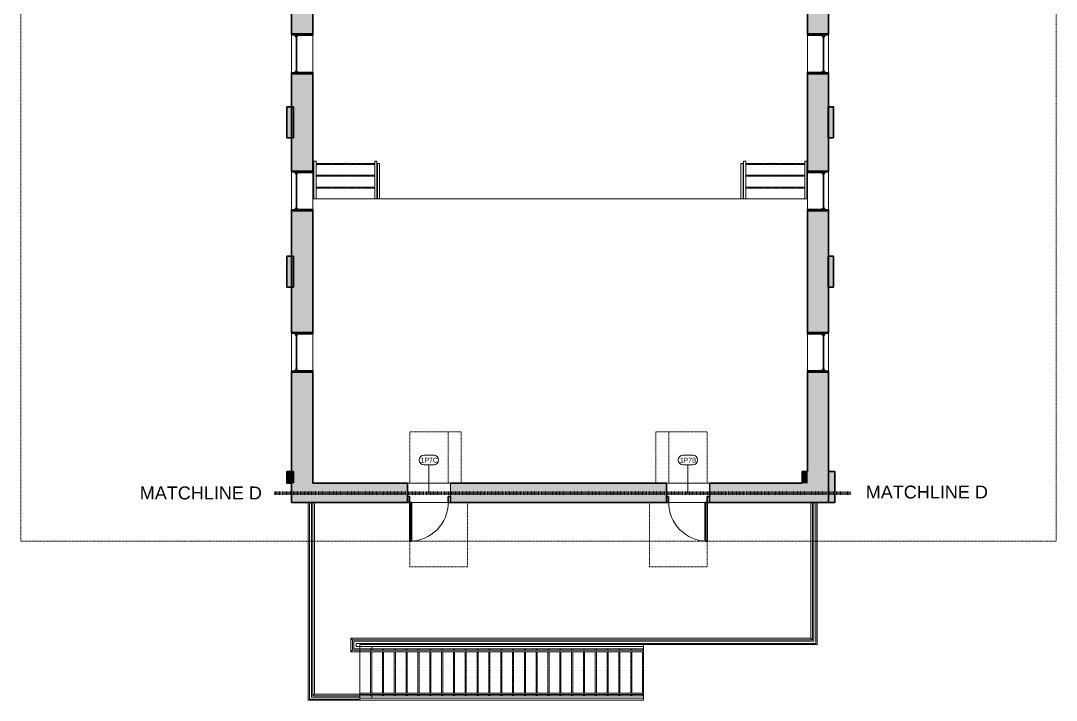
# Model space of a CAD drawing. Header units: inches. Extents: x -1287 to 1590, y -3558 to 989.
# Drawn here: x -1287 to -323, y -2711 to -2078 of the extents above; entities that cross this region are included whole.
import ezdxf

# ---------------------------------------------------------------- set-up
doc = ezdxf.new("R2010")
doc.units = ezdxf.units.IN
doc.header["$MEASUREMENT"] = 0
for name, pattern in [('Dash', [0.25, 0.125, -0.125]), ('Dash_2_', [0.25, 0.125, -0.125]), ('Overhead 1_16_', [0.101562, 0.0625, -0.039062])]:
    doc.linetypes.add(name, pattern=pattern)
for name, color, linetype, lineweight in [('A-ANNO-MATC', 214, 'Dash', 140), ('A-DOOR', 31, 'Continuous', 18), ('A-DOOR-FRAM', 31, 'Continuous', 30), ('A-DOOR-IDEN', 31, 'Continuous', 9), ('A-FLOR', 192, 'Continuous', 18), ('A-FLOR-HRAL', 11, 'Continuous', 18), ('A-GENM', 13, 'Continuous', 9), ('A-GLAZ', 151, 'Continuous', 18), ('A-WALL', 113, 'Continuous', 18), ('A-WALL-PATT', 111, 'Continuous', 18), ('G-ANNO-TEXT', 231, 'Continuous', 9), ('I-WALL', 2, 'Continuous', 18), ('S-STRS', 31, 'Continuous', 18)]:
    doc.layers.add(name, color=color, linetype=linetype, lineweight=lineweight)
doc.styles.add('Swis721 Lt BT', font='swissl.ttf', dxfattribs={"height": 4.5})
doc.styles.add('Swis721 Lt BT_2', font='swissl.ttf', dxfattribs={"height": 12})

# ---------------------------------------------------------------- blocks, each defined once
blk = doc.blocks.new('Double Hung - large windows-5248873-1st Floor Construction')
at = {"layer": 'A-GLAZ', "color": 8, "lineweight": 30}
for p, q in [((-18.5, 10), (-17.75, 10)), ((-17.75, 4.5), (-17.75, 10)), ((17.75, 4.5), (17.75, 10)), ((18.5, 10), (17.75, 10)), ((-17.75, 6.25), (-17.75, 4.5)), ((-17.75, 6.25), (-16, 6.25)), ((-17.75, 4.5), (-16, 4.5)), ((-17.75, 4.5), (-17.25, 4.5)), ((-17.25, -10), (-17.25, 4.5)), ((-16, 6.25), (-16, 4.5)), ((-16, 5.375), (16, 5.375)), ((16, 6.25), (16, 4.5)), ((17.75, 6.25), (16, 6.25)), ((17.75, 4.5), (16, 4.5)), ((17.25, 4.5), (17.75, 4.5)), ((17.25, 4.5), (17.25, -10)), ((17.75, 6.25), (17.75, 4.5)), ((-17.25, -10), (-18.5, -10)), ((17.25, -10), (18.5, -10))]:
    blk.add_line(p, q, dxfattribs=at)
blk = doc.blocks.new('Double Hung - large windows-5534483-1st Floor Construction')
at = {"layer": 'A-GLAZ', "color": 8, "lineweight": 30}
for p, q in [((-18.5, 9.75), (-17.75, 9.75)), ((-17.75, 4.25), (-17.75, 9.75)), ((17.75, 4.25), (17.75, 9.75)), ((18.5, 9.75), (17.75, 9.75)), ((-17.75, 6), (-17.75, 4.25)), ((-17.75, 6), (-16, 6)), ((-17.75, 4.25), (-16, 4.25)), ((-17.75, 4.25), (-17.25, 4.25)), ((-17.25, -9.75), (-17.25, 4.25)), ((-16, 6), (-16, 4.25)), ((-16, 5.125), (16, 5.125)), ((16, 6), (16, 4.25)), ((17.75, 6), (16, 6)), ((17.75, 4.25), (16, 4.25)), ((17.25, 4.25), (17.75, 4.25)), ((17.25, 4.25), (17.25, -9.75)), ((17.75, 6), (17.75, 4.25)), ((-17.25, -9.75), (-18.5, -9.75)), ((17.25, -9.75), (18.5, -9.75))]:
    blk.add_line(p, q, dxfattribs=at)
blk = doc.blocks.new('Double Hung - large windows-6853879-1st Floor Construction')
at = {"layer": 'A-GLAZ', "color": 8, "lineweight": 30}
for p, q in [((-17.25, 10), (-18.5, 10)), ((-17.25, 10), (-17.25, -4.5)), ((17.25, 10), (18.5, 10)), ((17.25, -4.5), (17.25, 10)), ((-17.75, -4.5), (-16, -4.5)), ((-17.75, -6.25), (-17.75, -4.5)), ((-17.75, -4.5), (-17.25, -4.5)), ((-17.75, -4.5), (-17.75, -10)), ((-17.75, -6.25), (-16, -6.25)), ((-16, -6.25), (-16, -4.5)), ((-16, -5.375), (16, -5.375)), ((16, -6.25), (16, -4.5)), ((17.75, -4.5), (16, -4.5)), ((17.75, -6.25), (16, -6.25)), ((17.25, -4.5), (17.75, -4.5)), ((17.75, -6.25), (17.75, -4.5)), ((17.75, -4.5), (17.75, -10)), ((-18.5, -10), (-17.75, -10)), ((18.5, -10), (17.75, -10))]:
    blk.add_line(p, q, dxfattribs=at)
blk = doc.blocks.new('Top Rail Type - Top Rail_Internal_-7067163-1st Floor Construction')
at = {"layer": 'A-FLOR-HRAL', "lineweight": 9}
for p, q in [((-548.92, -2655.84), (-548.92, -2526.84)), ((-546.92, -2526.84), (-546.92, -2657.84)), ((-976.92, -2655.84), (-548.92, -2655.84)), ((-976.92, -2662.84), (-976.92, -2655.84)), ((-546.92, -2657.84), (-974.92, -2657.84)), ((-974.92, -2657.84), (-974.92, -2660.84)), ((-971.29, -2662.84), (-976.92, -2662.84)), ((-974.92, -2660.84), (-971.29, -2660.84)), ((-971.29, -2660.84), (-971.29, -2662.84))]:
    blk.add_line(p, q, dxfattribs=at)
blk = doc.blocks.new('Handrail Type - Handrail_Internal_-7067174-1st Floor Construction')
at = {"layer": 'A-FLOR-HRAL', "lineweight": 9}
for p, q in [((-551.67, -2526.84), (-551.67, -2653.09)), ((-550.17, -2654.59), (-550.17, -2526.84)), ((-551.67, -2653.09), (-979.67, -2653.09)), ((-979.67, -2653.09), (-979.67, -2665.59)), ((-978.17, -2654.59), (-550.17, -2654.59)), ((-978.17, -2664.09), (-978.17, -2654.59)), ((-979.67, -2665.59), (-971.29, -2665.59)), ((-971.29, -2664.09), (-978.17, -2664.09)), ((-971.29, -2664.75), (-971.29, -2664.93))]:
    blk.add_line(p, q, dxfattribs=at)
for points, knots in [([(-979.67, -2653.09), (-979.67, -2653.09), (-979.66, -2653.11), (-979.62, -2653.15), (-979.57, -2653.19), (-979.53, -2653.24), (-979.49, -2653.28), (-979.44, -2653.32), (-979.39, -2653.37), (-979.34, -2653.43), (-979.3, -2653.47), (-979.25, -2653.51), (-979.21, -2653.56), (-979.16, -2653.6), (-979.12, -2653.65), (-979.07, -2653.7), (-979.02, -2653.75), (-978.97, -2653.79), (-978.92, -2653.84), (-978.87, -2653.89), (-978.82, -2653.94), (-978.77, -2653.99), (-978.73, -2654.04), (-978.68, -2654.08), (-978.63, -2654.13), (-978.59, -2654.18), (-978.55, -2654.22), (-978.5, -2654.26), (-978.45, -2654.31), (-978.4, -2654.36), (-978.36, -2654.41), (-978.32, -2654.45), (-978.27, -2654.49), (-978.23, -2654.54), (-978.18, -2654.58), (-978.17, -2654.59), (-978.17, -2654.59)], [-1, -1, -1, -1, -0.916667, -0.875, -0.833333, -0.791667, -0.770833, -0.75, -0.708333, -0.6875, -0.666667, -0.645833, -0.625, -0.604167, -0.583333, -0.5625, -0.541667, -0.520833, -0.5, -0.479167, -0.458333, -0.4375, -0.416667, -0.395833, -0.375, -0.354167, -0.333333, -0.3125, -0.291667, -0.25, -0.229167, -0.208333, -0.166667, -0.125, -0.083333, 0, 0, 0, 0]), ([(-550.17, -2654.59), (-550.17, -2654.59), (-550.18, -2654.58), (-550.23, -2654.54), (-550.27, -2654.49), (-550.32, -2654.45), (-550.36, -2654.41), (-550.4, -2654.36), (-550.46, -2654.3), (-550.53, -2654.23), (-550.59, -2654.17), (-550.63, -2654.13), (-550.68, -2654.08), (-550.73, -2654.04), (-550.77, -2653.99), (-550.82, -2653.94), (-550.87, -2653.89), (-550.92, -2653.84), (-550.97, -2653.79), (-551.02, -2653.75), (-551.07, -2653.7), (-551.12, -2653.65), (-551.16, -2653.6), (-551.21, -2653.56), (-551.25, -2653.51), (-551.3, -2653.47), (-551.34, -2653.43), (-551.39, -2653.37), (-551.44, -2653.32), (-551.49, -2653.28), (-551.53, -2653.24), (-551.57, -2653.19), (-551.62, -2653.15), (-551.66, -2653.11), (-551.67, -2653.09), (-551.67, -2653.09)], [0, 0, 0, 0, 0.083333, 0.125, 0.166667, 0.208333, 0.229167, 0.25, 0.291667, 0.333333, 0.354167, 0.375, 0.395833, 0.416667, 0.4375, 0.458333, 0.479167, 0.5, 0.520833, 0.541667, 0.5625, 0.583333, 0.604167, 0.625, 0.645833, 0.666667, 0.6875, 0.708333, 0.75, 0.770833, 0.791667, 0.833333, 0.875, 0.916667, 1, 1, 1, 1]), ([(-978.17, -2664.09), (-978.17, -2664.09), (-978.18, -2664.11), (-978.23, -2664.15), (-978.27, -2664.19), (-978.32, -2664.24), (-978.36, -2664.28), (-978.4, -2664.32), (-978.46, -2664.39), (-978.53, -2664.45), (-978.59, -2664.51), (-978.63, -2664.56), (-978.68, -2664.6), (-978.73, -2664.65), (-978.77, -2664.7), (-978.82, -2664.75), (-978.87, -2664.79), (-978.92, -2664.84), (-978.97, -2664.89), (-979.02, -2664.94), (-979.07, -2664.99), (-979.12, -2665.04), (-979.16, -2665.08), (-979.21, -2665.13), (-979.25, -2665.17), (-979.3, -2665.22), (-979.34, -2665.26), (-979.39, -2665.31), (-979.44, -2665.36), (-979.49, -2665.41), (-979.53, -2665.45), (-979.57, -2665.49), (-979.62, -2665.54), (-979.66, -2665.58), (-979.67, -2665.59), (-979.67, -2665.59)], [0, 0, 0, 0, 0.083333, 0.125, 0.166667, 0.208333, 0.229167, 0.25, 0.291667, 0.333333, 0.354167, 0.375, 0.395833, 0.416667, 0.4375, 0.458333, 0.479167, 0.5, 0.520833, 0.541667, 0.5625, 0.583333, 0.604167, 0.625, 0.645833, 0.666667, 0.6875, 0.708333, 0.75, 0.770833, 0.791667, 0.833333, 0.875, 0.916667, 1, 1, 1, 1])]:
    blk.add_open_spline(points, degree=3, knots=knots, dxfattribs=at)
blk = doc.blocks.new('Top Rail Type - Top Rail_Internal_-7067207-1st Floor Construction')
at = {"layer": 'A-FLOR-HRAL', "lineweight": 9}
for p, q in [((-971.29, -2662.84), (-971.29, -2660.84)), ((-971.29, -2660.84), (-960.29, -2660.84)), ((-960.29, -2662.84), (-971.29, -2662.84)), ((-960.29, -2660.84), (-707.29, -2660.84)), ((-960.29, -2660.84), (-960.29, -2662.84)), ((-707.29, -2662.84), (-960.29, -2662.84)), ((-707.29, -2660.84), (-707.29, -2662.84))]:
    blk.add_line(p, q, dxfattribs=at)
blk = doc.blocks.new('Top Rail Type - Top Rail_Internal_-V38-1st Floor Construction')
at = {"layer": 'A-FLOR-HRAL', "lineweight": 9}
for p, q in [((-971.29, -2662.84), (-971.29, -2660.84)), ((-960.29, -2660.84), (-971.29, -2660.84)), ((-960.29, -2662.84), (-971.29, -2662.84)), ((-707.29, -2660.84), (-960.29, -2660.84)), ((-707.29, -2662.84), (-960.29, -2662.84)), ((-707.29, -2662.84), (-707.29, -2660.84))]:
    blk.add_line(p, q, dxfattribs=at)
blk = doc.blocks.new('Handrail Type - Handrail_Internal_-7067219-1st Floor Construction')
at = {"layer": 'A-FLOR-HRAL', "lineweight": 9}
for p, q in [((-960.52, -2664.09), (-971.29, -2664.09)), ((-971.29, -2664.93), (-971.29, -2664.75)), ((-971.29, -2665.59), (-960.52, -2665.59)), ((-707.29, -2664.09), (-960.52, -2664.09)), ((-960.52, -2665.59), (-707.29, -2665.59))]:
    blk.add_line(p, q, dxfattribs=at)
at = {"layer": 'A-FLOR-HRAL', "lineweight": 9, "flags": 128}
blk.add_lwpolyline([(-707.29, -2664.77), (-707.29, -2664.84), (-707.29, -2664.92)], dxfattribs=at)
at = {"layer": 'A-FLOR-HRAL', "lineweight": 9}
blk.add_open_spline([(-960.29, -2664.77), (-960.29, -2664.79), (-960.29, -2664.84), (-960.29, -2664.89), (-960.29, -2664.92)], degree=3, dxfattribs=at)
blk = doc.blocks.new('Handrail Type - Handrail_Internal_-V39-1st Floor Construction')
at = {"layer": 'A-FLOR-HRAL', "lineweight": 9}
for p, q in [((-971.29, -2665.59), (-971.29, -2664.09)), ((-960.29, -2664.09), (-971.29, -2664.09)), ((-960.29, -2665.59), (-971.29, -2665.59)), ((-707.29, -2664.09), (-960.29, -2664.09)), ((-707.29, -2665.59), (-960.29, -2665.59)), ((-707.29, -2665.59), (-707.29, -2664.09))]:
    blk.add_line(p, q, dxfattribs=at)
blk = doc.blocks.new('Top Rail Type - Top Rail_Internal_-7067231-1st Floor Construction')
at = {"layer": 'A-FLOR-HRAL', "lineweight": 9}
for p, q in [((-971.29, -2708.84), (-971.29, -2706.84)), ((-971.29, -2706.84), (-960.29, -2706.84)), ((-960.29, -2706.84), (-707.29, -2706.84)), ((-960.29, -2706.84), (-960.29, -2708.84)), ((-707.29, -2706.84), (-707.29, -2708.84)), ((-960.29, -2708.84), (-971.29, -2708.84)), ((-707.29, -2708.84), (-960.29, -2708.84))]:
    blk.add_line(p, q, dxfattribs=at)
blk = doc.blocks.new('Top Rail Type - Top Rail_Internal_-V40-1st Floor Construction')
at = {"layer": 'A-FLOR-HRAL', "lineweight": 9}
for p, q in [((-971.29, -2708.84), (-971.29, -2706.84)), ((-960.29, -2706.84), (-971.29, -2706.84)), ((-707.29, -2706.84), (-960.29, -2706.84)), ((-707.29, -2708.84), (-707.29, -2706.84)), ((-960.29, -2708.84), (-971.29, -2708.84)), ((-707.29, -2708.84), (-960.29, -2708.84))]:
    blk.add_line(p, q, dxfattribs=at)
blk = doc.blocks.new('Handrail Type - Handrail_Internal_-7067243-1st Floor Construction')
at = {"layer": 'A-FLOR-HRAL', "lineweight": 9}
for p, q in [((-960.52, -2704.09), (-971.29, -2704.09)), ((-971.29, -2704.93), (-971.29, -2704.75)), ((-971.29, -2705.59), (-960.52, -2705.59)), ((-707.29, -2704.09), (-960.52, -2704.09)), ((-960.52, -2705.59), (-707.29, -2705.59))]:
    blk.add_line(p, q, dxfattribs=at)
at = {"layer": 'A-FLOR-HRAL', "lineweight": 9, "flags": 128}
blk.add_lwpolyline([(-707.29, -2704.77), (-707.29, -2704.84), (-707.29, -2704.92)], dxfattribs=at)
at = {"layer": 'A-FLOR-HRAL', "lineweight": 9}
blk.add_open_spline([(-960.29, -2704.77), (-960.29, -2704.79), (-960.29, -2704.84), (-960.29, -2704.89), (-960.29, -2704.92)], degree=3, dxfattribs=at)
blk = doc.blocks.new('Handrail Type - Handrail_Internal_-V41-1st Floor Construction')
at = {"layer": 'A-FLOR-HRAL', "lineweight": 9}
for p, q in [((-971.29, -2705.59), (-971.29, -2704.09)), ((-960.29, -2704.09), (-971.29, -2704.09)), ((-960.29, -2705.59), (-971.29, -2705.59)), ((-707.29, -2704.09), (-960.29, -2704.09)), ((-707.29, -2705.59), (-960.29, -2705.59)), ((-707.29, -2705.59), (-707.29, -2704.09))]:
    blk.add_line(p, q, dxfattribs=at)
blk = doc.blocks.new('Top Rail Type - Top Rail_Internal_-7067266-1st Floor Construction')
at = {"layer": 'A-FLOR-HRAL', "lineweight": 9}
for p, q in [((-1018.29, -2709.84), (-1018.29, -2526.84)), ((-1016.29, -2526.84), (-1016.29, -2707.84)), ((-971.29, -2709.84), (-1018.29, -2709.84)), ((-1016.29, -2707.84), (-971.29, -2707.84)), ((-971.29, -2707.84), (-971.29, -2709.84))]:
    blk.add_line(p, q, dxfattribs=at)
blk = doc.blocks.new('Handrail Type - Handrail_Internal_-7067278-1st Floor Construction')
at = {"layer": 'A-FLOR-HRAL', "lineweight": 9}
for p, q in [((-1015.04, -2526.84), (-1015.04, -2706.59)), ((-1013.54, -2705.09), (-1013.54, -2526.84)), ((-1015.04, -2706.59), (-971.29, -2706.59)), ((-971.29, -2705.09), (-1013.54, -2705.09)), ((-971.29, -2705.59), (-971.29, -2706.59))]:
    blk.add_line(p, q, dxfattribs=at)
blk.add_open_spline([(-1015.04, -2706.59), (-1015.04, -2706.59), (-1015.03, -2706.58), (-1014.99, -2706.54), (-1014.95, -2706.49), (-1014.9, -2706.45), (-1014.86, -2706.41), (-1014.81, -2706.36), (-1014.75, -2706.3), (-1014.68, -2706.23), (-1014.63, -2706.18), (-1014.58, -2706.13), (-1014.53, -2706.08), (-1014.49, -2706.04), (-1014.44, -2705.99), (-1014.39, -2705.94), (-1014.34, -2705.89), (-1014.29, -2705.84), (-1014.24, -2705.79), (-1014.2, -2705.75), (-1014.15, -2705.7), (-1014.1, -2705.65), (-1014.05, -2705.6), (-1014.01, -2705.56), (-1013.96, -2705.51), (-1013.92, -2705.47), (-1013.88, -2705.43), (-1013.82, -2705.37), (-1013.77, -2705.32), (-1013.73, -2705.28), (-1013.69, -2705.24), (-1013.64, -2705.19), (-1013.6, -2705.15), (-1013.56, -2705.11), (-1013.54, -2705.09), (-1013.54, -2705.09)], degree=3, knots=[0, 0, 0, 0, 0.083333, 0.125, 0.166667, 0.208333, 0.229167, 0.25, 0.291667, 0.333333, 0.354167, 0.375, 0.395833, 0.416667, 0.4375, 0.458333, 0.479167, 0.5, 0.520833, 0.541667, 0.5625, 0.583333, 0.604167, 0.625, 0.645833, 0.666667, 0.6875, 0.708333, 0.75, 0.770833, 0.791667, 0.833333, 0.875, 0.916667, 1, 1, 1, 1], dxfattribs=at)
blk = doc.blocks.new('Top Rail Type - Top Rail_Internal_-8436637-1st Floor Construction')
at = {"layer": 'A-FLOR-HRAL', "lineweight": 9}
for p, q in [((-1014.06, -2209.08), (-1012.06, -2209.08)), ((-1014.06, -2244.08), (-1014.06, -2209.08)), ((-1012.06, -2209.08), (-1012.06, -2244.08)), ((-1012.06, -2244.08), (-1014.06, -2244.08))]:
    blk.add_line(p, q, dxfattribs=at)
blk = doc.blocks.new('Top Rail Type - Top Rail_Internal_-V98-1st Floor Construction')
at = {"layer": 'A-FLOR-HRAL', "lineweight": 9}
for p, q in [((-1014.06, -2209.08), (-1012.06, -2209.08)), ((-1014.06, -2244.08), (-1014.06, -2209.08)), ((-1012.06, -2244.08), (-1012.06, -2209.08)), ((-1014.06, -2244.08), (-1012.06, -2244.08))]:
    blk.add_line(p, q, dxfattribs=at)
blk = doc.blocks.new('Top Rail Type - Top Rail_Internal_-8436653-1st Floor Construction')
at = {"layer": 'A-FLOR-HRAL', "lineweight": 9}
for p, q in [((-957.56, -2209.08), (-955.56, -2209.08)), ((-957.56, -2244.08), (-957.56, -2209.08)), ((-955.56, -2209.08), (-955.56, -2244.08)), ((-955.56, -2244.08), (-957.56, -2244.08))]:
    blk.add_line(p, q, dxfattribs=at)
blk = doc.blocks.new('Top Rail Type - Top Rail_Internal_-V99-1st Floor Construction')
at = {"layer": 'A-FLOR-HRAL', "lineweight": 9}
for p, q in [((-957.56, -2209.08), (-955.56, -2209.08)), ((-957.56, -2244.08), (-957.56, -2209.08)), ((-955.56, -2244.08), (-955.56, -2209.08)), ((-957.56, -2244.08), (-955.56, -2244.08))]:
    blk.add_line(p, q, dxfattribs=at)
blk = doc.blocks.new('Top Rail Type - Top Rail_Internal_-8436671-1st Floor Construction')
at = {"layer": 'A-FLOR-HRAL', "lineweight": 9}
for p, q in [((-614.3, -2209.08), (-612.3, -2209.08)), ((-614.3, -2244.08), (-614.3, -2209.08)), ((-612.3, -2209.08), (-612.3, -2244.08)), ((-612.3, -2244.08), (-614.3, -2244.08))]:
    blk.add_line(p, q, dxfattribs=at)
blk = doc.blocks.new('Top Rail Type - Top Rail_Internal_-V100-1st Floor Construction')
at = {"layer": 'A-FLOR-HRAL', "lineweight": 9}
for p, q in [((-614.3, -2209.08), (-612.3, -2209.08)), ((-614.3, -2244.08), (-614.3, -2209.08)), ((-612.3, -2244.08), (-612.3, -2209.08)), ((-614.3, -2244.08), (-612.3, -2244.08))]:
    blk.add_line(p, q, dxfattribs=at)
blk = doc.blocks.new('Top Rail Type - Top Rail_Internal_-8436687-1st Floor Construction')
at = {"layer": 'A-FLOR-HRAL', "lineweight": 9}
for p, q in [((-557.3, -2209.08), (-555.3, -2209.08)), ((-557.3, -2244.08), (-557.3, -2209.08)), ((-555.3, -2209.08), (-555.3, -2244.08)), ((-555.3, -2244.08), (-557.3, -2244.08))]:
    blk.add_line(p, q, dxfattribs=at)
blk = doc.blocks.new('Top Rail Type - Top Rail_Internal_-V101-1st Floor Construction')
at = {"layer": 'A-FLOR-HRAL', "lineweight": 9}
for p, q in [((-557.3, -2209.08), (-555.3, -2209.08)), ((-557.3, -2244.08), (-557.3, -2209.08)), ((-555.3, -2244.08), (-555.3, -2209.08)), ((-557.3, -2244.08), (-555.3, -2244.08))]:
    blk.add_line(p, q, dxfattribs=at)
blk = doc.blocks.new('Single Flush - OTJ_SOLIDFLUSH_ALUM 3_-8440901-1st Floor Construction')
at = {"layer": 'A-DOOR', "lineweight": 30}
for p, q in [((16.16, 44.81), (16.16, 9)), ((17.91, 44.81), (16.16, 44.81)), ((17.91, 9), (17.91, 44.81)), ((16.16, 9), (17.91, 9))]:
    blk.add_line(p, q, dxfattribs=at)
at = {"layer": 'A-DOOR', "lineweight": 9}
blk.add_arc((17.91, 9), 35.81, 90, 180.5, dxfattribs=at)
at = {"layer": 'A-DOOR-FRAM'}
for p, q in [((-20, 3.25), (-20, 9)), ((-20, 9), (-18, 9)), ((-20, 3.25), (-18, 3.25)), ((-18, 3.25), (-18, 9)), ((18, 3.25), (18, 9)), ((18, 9), (20, 9)), ((18, 3.25), (20, 3.25)), ((20, 3.25), (20, 9))]:
    blk.add_line(p, q, dxfattribs=at)
at = {"layer": 'A-GENM', "linetype": 'Dash'}
for p, q in [((-35.91, 68.81), (17.91, 68.81)), ((-35.91, 9), (-35.91, 68.81)), ((17.91, 9), (17.91, 68.81)), ((17.87, 9), (17.91, 9)), ((-29.91, -9), (-29.91, -56.81)), ((-17.91, -9), (-17.91, -56.81)), ((17.87, -9), (17.91, -9)), ((17.91, -9), (17.91, -56.81)), ((-17.91, -56.81), (-29.91, -56.81)), ((-17.91, -56.81), (17.91, -56.81))]:
    blk.add_line(p, q, dxfattribs=at)
blk = doc.blocks.new('Single Flush - OTJ_SOLIDFLUSH_ALUM 3_-8440902-1st Floor Construction')
at = {"layer": 'A-DOOR', "lineweight": 30}
for p, q in [((16.16, -9), (17.91, -9)), ((16.16, -44.81), (16.16, -9)), ((17.91, -9), (17.91, -44.81)), ((17.91, -44.81), (16.16, -44.81))]:
    blk.add_line(p, q, dxfattribs=at)
at = {"layer": 'A-DOOR', "lineweight": 9}
blk.add_arc((17.91, -9), 35.81, 179.5, 270, dxfattribs=at)
at = {"layer": 'A-DOOR-FRAM'}
for p, q in [((-20, -3.25), (-20, -9)), ((-20, -3.25), (-18, -3.25)), ((-20, -9), (-18, -9)), ((-18, -3.25), (-18, -9)), ((18, -3.25), (18, -9)), ((18, -3.25), (20, -3.25)), ((18, -9), (20, -9)), ((20, -3.25), (20, -9))]:
    blk.add_line(p, q, dxfattribs=at)
at = {"layer": 'A-GENM', "linetype": 'Dash'}
for p, q in [((-17.91, 56.81), (-29.91, 56.81)), ((-29.91, 9), (-29.91, 56.81)), ((-17.91, 56.81), (17.91, 56.81)), ((-17.91, 9), (-17.91, 56.81)), ((17.91, 9), (17.91, 56.81)), ((17.87, 9), (17.91, 9)), ((-35.91, -9), (-35.91, -68.81)), ((17.87, -9), (17.91, -9)), ((17.91, -9), (17.91, -68.81)), ((-35.91, -68.81), (17.91, -68.81))]:
    blk.add_line(p, q, dxfattribs=at)
blk = doc.blocks.new('Door Tag - Door Tag-41184-1st Floor Construction')
at = {"layer": 'A-DOOR-IDEN'}
for p, q in [((-0.09375, 0.09375), (0.09375, 0.09375)), ((-0.09375, -0.09375), (0.09375, -0.09375))]:
    blk.add_line(p, q, dxfattribs=at)
for centre, start, end in [((-0.09375, 0), 90, 270), ((0.09375, 0), 270, 90)]:
    blk.add_arc(centre, 0.09375, start, end, dxfattribs=at)

msp = doc.modelspace()

# ---------------------------------------------------------------- hatches: boundary and pattern name
at = {"layer": 'A-WALL-PATT'}
h = msp.add_hatch(color=250, dxfattribs=at)
h.paths.add_polyline_path([(-1015.06, -2200.27), (-1015.06, -2127.62), (-1035.06, -2127.62), (-1035.06, -2200.27)], flags=0)
h.paths.add_polyline_path([(-1015.06, -2090.62), (-1015.06, -1977.62), (-1035.06, -1977.62), (-1035.06, -2090.62)], flags=0)
h.paths.add_polyline_path([(-1015.06, -1940.62), (-1015.06, -1827.62), (-1035.06, -1827.62), (-1035.06, -1940.62)], flags=0)
h.paths.add_polyline_path([(-1015.06, -1790.62), (-1015.06, -1677.62), (-1035.06, -1677.62), (-1035.06, -1790.62)], flags=0)
h.paths.add_polyline_path([(-1035.06, -1640.62), (-1015.06, -1640.62), (-1015.06, -1527.62), (-1035.06, -1527.62)], flags=0)
h.paths.add_polyline_path([(-1015.06, -1490.62), (-1015.06, -1377.62), (-1035.06, -1377.62), (-1035.06, -1490.62)], flags=0)
h.paths.add_polyline_path([(-1035.06, -1340.62), (-1015.06, -1340.62), (-1015.06, -1295.94), (-1035.06, -1295.94)], flags=0)
h = msp.add_hatch(color=250, dxfattribs=at)
h.paths.add_polyline_path([(-554.8, -2200.27), (-535.3, -2200.27), (-535.3, -2127.62), (-554.8, -2127.62)], flags=0)
h.paths.add_polyline_path([(-554.8, -2090.62), (-535.3, -2090.62), (-535.3, -1977.62), (-554.8, -1977.62)], flags=0)
h.paths.add_polyline_path([(-535.3, -1940.62), (-535.3, -1827.62), (-554.8, -1827.62), (-554.8, -1940.62)], flags=0)
h.paths.add_polyline_path([(-554.8, -1790.62), (-535.3, -1790.62), (-535.3, -1676.15), (-554.8, -1676.15)], flags=0)
h.paths.add_polyline_path([(-554.8, -1639.15), (-535.3, -1639.15), (-535.3, -1527.62), (-554.8, -1527.62)], flags=0)
h.paths.add_polyline_path([(-535.3, -1490.62), (-535.3, -1377.62), (-554.8, -1377.62), (-554.8, -1490.62)], flags=0)
h.paths.add_polyline_path([(-535.3, -1340.62), (-535.3, -1295.94), (-554.8, -1295.94), (-554.8, -1340.62), (-554.68, -1340.62)], flags=0)
at = {"layer": 'A-WALL-PATT', "lineweight": 9}
for points in [[(-1039.18, -2187.21), (-1033.18, -2187.21), (-1033.18, -2158.28), (-1039.18, -2158.28)], [(-535.69, -2187.21), (-530.69, -2187.21), (-530.69, -2158.28), (-535.69, -2158.28)]]:
    msp.add_hatch(color=7, dxfattribs=at).paths.add_polyline_path(points, flags=0)
at = {"layer": 'A-WALL-PATT'}
h = msp.add_hatch(color=250, dxfattribs=at)
h.paths.add_polyline_path([(-1015.06, -2508.84), (-1015.06, -2405.34), (-1035.06, -2405.34), (-1035.06, -2508.84)], flags=0)
h.paths.add_polyline_path([(-1035.06, -2368.34), (-1015.06, -2368.34), (-1015.06, -2255.2), (-1035.06, -2255.2)], flags=0)
h.paths.add_polyline_path([(-1015.06, -2218.2), (-1015.06, -2200.27), (-1035.06, -2200.27), (-1035.06, -2218.2)], flags=0)
h = msp.add_hatch(color=250, dxfattribs=at)
h.paths.add_polyline_path([(-535.3, -2508.84), (-535.3, -2405.34), (-554.8, -2405.34), (-554.8, -2508.84)], flags=0)
h.paths.add_polyline_path([(-535.3, -2368.34), (-535.3, -2255.2), (-554.8, -2255.2), (-554.8, -2368.34)], flags=0)
h.paths.add_polyline_path([(-535.3, -2218.2), (-535.3, -2200.27), (-554.8, -2200.27), (-554.8, -2218.2)], flags=0)
for points in [[(-1039.18, -2326.21), (-1033.18, -2326.21), (-1033.18, -2297.28), (-1039.18, -2297.28)], [(-535.69, -2326.21), (-530.69, -2326.21), (-530.69, -2297.28), (-535.69, -2297.28)], [(-1033.18, -2508.84), (-1033.18, -2497.91), (-1039.18, -2497.91), (-1039.18, -2508.84), (-1035.06, -2508.84)], [(-559.8, -2508.84), (-554.8, -2508.84), (-554.8, -2497.91), (-559.8, -2497.91)], [(-535.3, -2526.84), (-529.3, -2526.84), (-529.3, -2497.91), (-535.3, -2497.91)]]:
    msp.add_hatch(color=250, dxfattribs=at).paths.add_polyline_path(points, flags=0)
h = msp.add_hatch(color=250, dxfattribs=at)
h.paths.add_polyline_path([(-686.05, -2526.84), (-686.05, -2508.84), (-886.95, -2508.84), (-886.95, -2526.84), (-726.1, -2526.84)], flags=0)
h.paths.add_polyline_path([(-535.3, -2526.84), (-535.3, -2508.84), (-645.69, -2508.84), (-645.69, -2526.84), (-618.99, -2526.84)], flags=0)
h.paths.add_polyline_path([(-940.3, -2526.84), (-927.06, -2526.84), (-927.06, -2508.84), (-1035.06, -2508.84), (-1035.06, -2526.84)], flags=0)

# ---------------------------------------------------------------- linework, layer by layer
at = {"layer": 'A-ANNO-MATC'}
msp.add_line((-1051.04, -2518.06), (-514.04, -2518.06), dxfattribs=at)
at = {"layer": 'A-DOOR-IDEN', "linetype": 'Dash_2_'}
for p, q in [((-1286.92, -2562.68), (-1286.92, -1235.62)), ((-323.32, -1235.62), (-323.32, -2562.68)), ((-323.32, -2562.68), (-1286.92, -2562.68))]:
    msp.add_line(p, q, dxfattribs=at)
at = {"layer": 'A-DOOR-IDEN'}
for p, q in [((-907.06, -2517.84), (-907.06, -2491.59)), ((-666.05, -2517.84), (-666.05, -2491.59))]:
    msp.add_line(p, q, dxfattribs=at)
at = {"layer": 'A-FLOR'}
for p, q in [((-1014.06, -2244.08), (-1015.06, -2244.08)), ((-1015.06, -2244.08), (-1015.06, -2255.2)), ((-957.56, -2244.08), (-1012.06, -2244.08)), ((-955.06, -2244.08), (-955.56, -2244.08)), ((-616.8, -2244.08), (-953.06, -2244.08)), ((-614.3, -2244.08), (-614.8, -2244.08)), ((-557.3, -2244.08), (-612.3, -2244.08)), ((-554.8, -2244.08), (-555.3, -2244.08)), ((-554.8, -2255.2), (-554.8, -2244.08)), ((-1015.06, -2368.34), (-1015.06, -2405.34)), ((-554.8, -2405.34), (-554.8, -2368.34)), ((-1019.29, -2526.84), (-1019.29, -2710.84)), ((-886.95, -2526.84), (-927.06, -2526.84)), ((-646.05, -2526.84), (-686.05, -2526.84)), ((-545.92, -2658.84), (-545.92, -2526.84)), ((-958.32, -2658.84), (-545.92, -2658.84)), ((-971.29, -2664.09), (-971.29, -2662.84)), ((-971.29, -2704.09), (-971.29, -2665.59)), ((-971.29, -2706.84), (-971.29, -2706.59)), ((-1019.29, -2710.84), (-971.29, -2710.84))]:
    msp.add_line(p, q, dxfattribs=at)
at = {"layer": 'A-WALL', "color": 8, "lineweight": 30}
for p, q in [((-1035.06, -2090.62), (-1035.06, -1977.62)), ((-1015.06, -2090.62), (-1015.06, -1977.62)), ((-554.8, -1977.62), (-554.8, -2090.62)), ((-535.3, -1977.62), (-535.3, -2090.62)), ((-1035.06, -2090.62), (-1015.06, -2090.62)), ((-535.3, -2090.62), (-554.8, -2090.62)), ((-1035.06, -2127.62), (-1035.06, -2218.2)), ((-1035.06, -2127.62), (-1015.06, -2127.62)), ((-1015.06, -2127.62), (-1015.06, -2218.2)), ((-535.3, -2127.62), (-554.8, -2127.62)), ((-554.8, -2127.62), (-554.8, -2218.2)), ((-535.3, -2127.62), (-535.3, -2218.2)), ((-1039.18, -2158.28), (-1039.18, -2187.21)), ((-1033.18, -2158.28), (-1039.18, -2158.28)), ((-1033.18, -2187.21), (-1033.18, -2158.28)), ((-1039.18, -2187.21), (-1033.18, -2187.21)), ((-1035.06, -2218.2), (-1015.06, -2218.2)), ((-535.3, -2218.2), (-554.8, -2218.2)), ((-1035.06, -2255.2), (-1035.06, -2368.34)), ((-1035.06, -2255.2), (-1015.06, -2255.2)), ((-1015.06, -2255.2), (-1015.06, -2368.34)), ((-535.3, -2255.2), (-554.8, -2255.2)), ((-554.8, -2255.2), (-554.8, -2368.34)), ((-535.3, -2255.2), (-535.3, -2368.34)), ((-1039.18, -2326.21), (-1039.18, -2297.28)), ((-1039.18, -2297.28), (-1033.18, -2297.28)), ((-1033.18, -2297.28), (-1033.18, -2326.21)), ((-1039.18, -2326.21), (-1033.18, -2326.21)), ((-1035.06, -2368.34), (-1015.06, -2368.34)), ((-535.3, -2368.34), (-554.8, -2368.34)), ((-1035.06, -2526.84), (-1035.06, -2405.34)), ((-1035.06, -2405.34), (-1015.06, -2405.34)), ((-1015.06, -2508.84), (-1015.06, -2405.34)), ((-535.3, -2405.34), (-554.8, -2405.34)), ((-554.8, -2497.91), (-554.8, -2405.34)), ((-535.3, -2526.84), (-535.3, -2405.34)), ((-1039.18, -2508.84), (-1039.18, -2497.91)), ((-1039.18, -2497.91), (-1033.18, -2497.91)), ((-1033.18, -2497.91), (-1033.18, -2508.84)), ((-535.3, -2497.91), (-529.3, -2497.91)), ((-529.3, -2497.91), (-529.3, -2526.84)), ((-1039.18, -2508.84), (-1035.06, -2508.84)), ((-1015.06, -2508.84), (-927.06, -2508.84)), ((-927.06, -2526.84), (-927.06, -2508.84)), ((-886.95, -2508.84), (-686.05, -2508.84)), ((-686.05, -2526.84), (-686.05, -2508.84)), ((-559.8, -2508.84), (-645.69, -2508.84)), ((-1035.06, -2526.84), (-927.06, -2526.84)), ((-886.95, -2526.84), (-686.05, -2526.84)), ((-529.3, -2526.84), (-645.69, -2526.84))]:
    msp.add_line(p, q, dxfattribs=at)
at = {"layer": 'A-WALL', "lineweight": 9}
for p, q in [((-1035.06, -2127.62), (-1035.06, -2090.62)), ((-1015.06, -2090.62), (-1015.06, -2127.62)), ((-554.8, -2127.62), (-554.8, -2090.62)), ((-535.3, -2090.62), (-535.3, -2127.62)), ((-1035.06, -2255.2), (-1035.06, -2218.2)), ((-1015.06, -2218.2), (-1015.06, -2244.08)), ((-554.8, -2244.08), (-554.8, -2218.2)), ((-535.3, -2218.2), (-535.3, -2255.2)), ((-1035.06, -2405.34), (-1035.06, -2368.34)), ((-535.3, -2368.34), (-535.3, -2405.34)), ((-927.06, -2508.84), (-887.06, -2508.84)), ((-886.95, -2508.84), (-886.95, -2526.84)), ((-686.05, -2508.84), (-646.05, -2508.84)), ((-645.69, -2508.84), (-645.69, -2526.84))]:
    msp.add_line(p, q, dxfattribs=at)
at = {"layer": 'A-WALL'}
for p, q in [((-645.69, -2508.84), (-646.05, -2508.84)), ((-646.05, -2526.84), (-646.05, -2508.84)), ((-645.69, -2526.84), (-646.05, -2526.84))]:
    msp.add_line(p, q, dxfattribs=at)
at = {"layer": 'I-WALL', "color": 8, "lineweight": 30}
for p, q in [((-530.69, -2158.28), (-535.69, -2158.28)), ((-535.69, -2158.28), (-535.69, -2187.21)), ((-530.69, -2187.21), (-530.69, -2158.28)), ((-535.69, -2187.21), (-530.69, -2187.21)), ((-530.69, -2297.28), (-535.69, -2297.28)), ((-535.69, -2326.21), (-535.69, -2297.28)), ((-530.69, -2297.28), (-530.69, -2326.21)), ((-530.69, -2326.21), (-535.69, -2326.21)), ((-554.8, -2497.91), (-559.8, -2497.91)), ((-559.8, -2508.84), (-559.8, -2497.91))]:
    msp.add_line(p, q, dxfattribs=at)
at = {"layer": 'S-STRS', "lineweight": 9}
for p, q in [((-1014.06, -2211.08), (-1015.06, -2211.08)), ((-957.56, -2211.08), (-1012.06, -2211.08)), ((-955.06, -2211.08), (-955.56, -2211.08)), ((-953.06, -2211.08), (-955.06, -2211.08)), ((-955.06, -2211.08), (-955.06, -2222.08)), ((-953.06, -2211.08), (-953.06, -2244.08)), ((-614.8, -2211.08), (-616.8, -2211.08)), ((-616.8, -2211.08), (-616.8, -2244.08)), ((-614.8, -2211.08), (-614.8, -2222.08)), ((-614.3, -2211.08), (-614.8, -2211.08)), ((-557.3, -2211.08), (-612.3, -2211.08)), ((-554.8, -2211.08), (-555.3, -2211.08)), ((-1014.06, -2222.08), (-1015.06, -2222.08)), ((-957.56, -2222.08), (-1012.06, -2222.08)), ((-955.06, -2222.08), (-955.56, -2222.08)), ((-955.06, -2222.08), (-955.06, -2233.08)), ((-614.8, -2222.08), (-614.8, -2233.08)), ((-614.3, -2222.08), (-614.8, -2222.08)), ((-557.3, -2222.08), (-612.3, -2222.08)), ((-554.8, -2222.08), (-555.3, -2222.08)), ((-1014.06, -2233.08), (-1015.06, -2233.08)), ((-957.56, -2233.08), (-1012.06, -2233.08)), ((-955.06, -2233.08), (-955.56, -2233.08)), ((-955.06, -2233.08), (-955.06, -2244.08)), ((-614.8, -2233.08), (-614.8, -2244.08)), ((-614.3, -2233.08), (-614.8, -2233.08)), ((-557.3, -2233.08), (-612.3, -2233.08)), ((-554.8, -2233.08), (-555.3, -2233.08)), ((-955.06, -2244.08), (-953.06, -2244.08)), ((-616.8, -2244.08), (-614.8, -2244.08)), ((-971.29, -2658.84), (-971.29, -2660.84)), ((-958.32, -2658.84), (-971.29, -2658.84)), ((-707.29, -2660.84), (-707.29, -2658.84)), ((-971.29, -2664.09), (-971.29, -2662.84)), ((-971.29, -2704.09), (-971.29, -2665.59)), ((-960.29, -2664.09), (-960.29, -2662.84)), ((-960.29, -2704.09), (-960.29, -2665.59)), ((-949.29, -2664.09), (-949.29, -2662.84)), ((-949.29, -2704.09), (-949.29, -2665.59)), ((-938.29, -2664.09), (-938.29, -2662.84)), ((-938.29, -2704.09), (-938.29, -2665.59)), ((-927.29, -2664.09), (-927.29, -2662.84)), ((-927.29, -2704.09), (-927.29, -2665.59)), ((-916.29, -2664.09), (-916.29, -2662.84)), ((-916.29, -2704.09), (-916.29, -2665.59)), ((-905.29, -2664.09), (-905.29, -2662.84)), ((-905.29, -2704.09), (-905.29, -2665.59)), ((-894.29, -2664.09), (-894.29, -2662.84)), ((-894.29, -2704.09), (-894.29, -2665.59)), ((-883.29, -2664.09), (-883.29, -2662.84)), ((-883.29, -2704.09), (-883.29, -2665.59)), ((-872.29, -2664.09), (-872.29, -2662.84)), ((-872.29, -2704.09), (-872.29, -2665.59)), ((-861.29, -2664.09), (-861.29, -2662.84)), ((-861.29, -2704.09), (-861.29, -2665.59)), ((-850.29, -2664.09), (-850.29, -2662.84)), ((-850.29, -2704.09), (-850.29, -2665.59)), ((-839.29, -2664.09), (-839.29, -2662.84)), ((-839.29, -2704.09), (-839.29, -2665.59)), ((-828.29, -2664.09), (-828.29, -2662.84)), ((-828.29, -2704.09), (-828.29, -2665.59)), ((-817.29, -2664.09), (-817.29, -2662.84)), ((-817.29, -2704.09), (-817.29, -2665.59)), ((-806.29, -2664.09), (-806.29, -2662.84)), ((-806.29, -2704.09), (-806.29, -2665.59)), ((-795.29, -2664.09), (-795.29, -2662.84)), ((-795.29, -2704.09), (-795.29, -2665.59)), ((-784.29, -2664.09), (-784.29, -2662.84)), ((-784.29, -2704.09), (-784.29, -2665.59)), ((-773.29, -2664.09), (-773.29, -2662.84)), ((-773.29, -2704.09), (-773.29, -2665.59)), ((-762.29, -2664.09), (-762.29, -2662.84)), ((-762.29, -2704.09), (-762.29, -2665.59)), ((-751.29, -2664.09), (-751.29, -2662.84)), ((-751.29, -2704.09), (-751.29, -2665.59)), ((-740.29, -2664.09), (-740.29, -2662.84)), ((-740.29, -2704.09), (-740.29, -2665.59)), ((-729.29, -2664.09), (-729.29, -2662.84)), ((-729.29, -2704.09), (-729.29, -2665.59)), ((-718.29, -2664.09), (-718.29, -2662.84)), ((-718.29, -2704.09), (-718.29, -2665.59)), ((-707.29, -2664.09), (-707.29, -2662.84)), ((-707.29, -2704.09), (-707.29, -2665.59)), ((-971.29, -2706.84), (-971.29, -2706.59)), ((-960.29, -2706.84), (-960.29, -2705.59)), ((-949.29, -2706.84), (-949.29, -2705.59)), ((-938.29, -2706.84), (-938.29, -2705.59)), ((-927.29, -2706.84), (-927.29, -2705.59)), ((-916.29, -2706.84), (-916.29, -2705.59)), ((-905.29, -2706.84), (-905.29, -2705.59)), ((-894.29, -2706.84), (-894.29, -2705.59)), ((-883.29, -2706.84), (-883.29, -2705.59)), ((-872.29, -2706.84), (-872.29, -2705.59)), ((-861.29, -2706.84), (-861.29, -2705.59)), ((-850.29, -2706.84), (-850.29, -2705.59)), ((-839.29, -2706.84), (-839.29, -2705.59)), ((-828.29, -2706.84), (-828.29, -2705.59)), ((-817.29, -2706.84), (-817.29, -2705.59)), ((-806.29, -2706.84), (-806.29, -2705.59)), ((-795.29, -2706.84), (-795.29, -2705.59)), ((-784.29, -2706.84), (-784.29, -2705.59)), ((-773.29, -2706.84), (-773.29, -2705.59)), ((-762.29, -2706.84), (-762.29, -2705.59)), ((-751.29, -2706.84), (-751.29, -2705.59)), ((-740.29, -2706.84), (-740.29, -2705.59)), ((-729.29, -2706.84), (-729.29, -2705.59)), ((-718.29, -2706.84), (-718.29, -2705.59)), ((-707.29, -2706.84), (-707.29, -2705.59)), ((-971.29, -2709.84), (-971.29, -2710.84)), ((-707.29, -2710.84), (-971.29, -2710.84)), ((-707.29, -2710.84), (-707.29, -2708.84))]:
    msp.add_line(p, q, dxfattribs=at)
at = {"layer": 'S-STRS', "linetype": 'Overhead 1_16_', "lineweight": 9}
for p, q in [((-1014.06, -2212.08), (-1015.06, -2212.08)), ((-957.56, -2212.08), (-1012.06, -2212.08)), ((-955.06, -2212.08), (-955.56, -2212.08)), ((-614.3, -2212.08), (-614.8, -2212.08)), ((-557.3, -2212.08), (-612.3, -2212.08)), ((-554.8, -2212.08), (-555.3, -2212.08)), ((-1014.06, -2223.08), (-1015.06, -2223.08)), ((-957.56, -2223.08), (-1012.06, -2223.08)), ((-955.06, -2223.08), (-955.56, -2223.08)), ((-614.3, -2223.08), (-614.8, -2223.08)), ((-557.3, -2223.08), (-612.3, -2223.08)), ((-554.8, -2223.08), (-555.3, -2223.08)), ((-1014.06, -2234.08), (-1015.06, -2234.08)), ((-957.56, -2234.08), (-1012.06, -2234.08)), ((-955.06, -2234.08), (-955.56, -2234.08)), ((-614.3, -2234.08), (-614.8, -2234.08)), ((-557.3, -2234.08), (-612.3, -2234.08)), ((-554.8, -2234.08), (-555.3, -2234.08)), ((-961.29, -2664.09), (-961.29, -2662.84)), ((-961.29, -2704.09), (-961.29, -2665.59)), ((-950.29, -2664.09), (-950.29, -2662.84)), ((-950.29, -2704.09), (-950.29, -2665.59)), ((-939.29, -2664.09), (-939.29, -2662.84)), ((-939.29, -2704.09), (-939.29, -2665.59)), ((-928.29, -2664.09), (-928.29, -2662.84)), ((-928.29, -2704.09), (-928.29, -2665.59)), ((-917.29, -2664.09), (-917.29, -2662.84)), ((-917.29, -2704.09), (-917.29, -2665.59)), ((-906.29, -2664.09), (-906.29, -2662.84)), ((-906.29, -2704.09), (-906.29, -2665.59)), ((-895.29, -2664.09), (-895.29, -2662.84)), ((-895.29, -2704.09), (-895.29, -2665.59)), ((-884.29, -2664.09), (-884.29, -2662.84)), ((-884.29, -2704.09), (-884.29, -2665.59)), ((-873.29, -2664.09), (-873.29, -2662.84)), ((-873.29, -2704.09), (-873.29, -2665.59)), ((-862.29, -2664.09), (-862.29, -2662.84)), ((-862.29, -2704.09), (-862.29, -2665.59)), ((-851.29, -2664.09), (-851.29, -2662.84)), ((-851.29, -2704.09), (-851.29, -2665.59)), ((-840.29, -2664.09), (-840.29, -2662.84)), ((-840.29, -2704.09), (-840.29, -2665.59)), ((-829.29, -2664.09), (-829.29, -2662.84)), ((-829.29, -2704.09), (-829.29, -2665.59)), ((-818.29, -2664.09), (-818.29, -2662.84)), ((-818.29, -2704.09), (-818.29, -2665.59)), ((-807.29, -2664.09), (-807.29, -2662.84)), ((-807.29, -2704.09), (-807.29, -2665.59)), ((-796.29, -2664.09), (-796.29, -2662.84)), ((-796.29, -2704.09), (-796.29, -2665.59)), ((-785.29, -2664.09), (-785.29, -2662.84)), ((-785.29, -2704.09), (-785.29, -2665.59)), ((-774.29, -2664.09), (-774.29, -2662.84)), ((-774.29, -2704.09), (-774.29, -2665.59)), ((-763.29, -2664.09), (-763.29, -2662.84)), ((-763.29, -2704.09), (-763.29, -2665.59)), ((-752.29, -2664.09), (-752.29, -2662.84)), ((-752.29, -2704.09), (-752.29, -2665.59)), ((-741.29, -2664.09), (-741.29, -2662.84)), ((-741.29, -2704.09), (-741.29, -2665.59)), ((-730.29, -2664.09), (-730.29, -2662.84)), ((-730.29, -2704.09), (-730.29, -2665.59)), ((-719.29, -2664.09), (-719.29, -2662.84)), ((-719.29, -2704.09), (-719.29, -2665.59)), ((-708.29, -2664.09), (-708.29, -2662.84)), ((-708.29, -2704.09), (-708.29, -2665.59)), ((-961.29, -2706.84), (-961.29, -2705.59)), ((-950.29, -2706.84), (-950.29, -2705.59)), ((-939.29, -2706.84), (-939.29, -2705.59)), ((-928.29, -2706.84), (-928.29, -2705.59)), ((-917.29, -2706.84), (-917.29, -2705.59)), ((-906.29, -2706.84), (-906.29, -2705.59)), ((-895.29, -2706.84), (-895.29, -2705.59)), ((-884.29, -2706.84), (-884.29, -2705.59)), ((-873.29, -2706.84), (-873.29, -2705.59)), ((-862.29, -2706.84), (-862.29, -2705.59)), ((-851.29, -2706.84), (-851.29, -2705.59)), ((-840.29, -2706.84), (-840.29, -2705.59)), ((-829.29, -2706.84), (-829.29, -2705.59)), ((-818.29, -2706.84), (-818.29, -2705.59)), ((-807.29, -2706.84), (-807.29, -2705.59)), ((-796.29, -2706.84), (-796.29, -2705.59)), ((-785.29, -2706.84), (-785.29, -2705.59)), ((-774.29, -2706.84), (-774.29, -2705.59)), ((-763.29, -2706.84), (-763.29, -2705.59)), ((-752.29, -2706.84), (-752.29, -2705.59)), ((-741.29, -2706.84), (-741.29, -2705.59)), ((-730.29, -2706.84), (-730.29, -2705.59)), ((-719.29, -2706.84), (-719.29, -2705.59)), ((-708.29, -2706.84), (-708.29, -2705.59))]:
    msp.add_line(p, q, dxfattribs=at)

# ---------------------------------------------------------------- block references
at = {"layer": 'A-DOOR', "rotation": 180}
msp.add_blockref('Single Flush - OTJ_SOLIDFLUSH_ALUM 3_-8440901-1st Floor Construction', (-907.06, -2517.84), dxfattribs=at)
at = {"layer": 'A-DOOR'}
msp.add_blockref('Single Flush - OTJ_SOLIDFLUSH_ALUM 3_-8440902-1st Floor Construction', (-666.05, -2517.84), dxfattribs=at)
at = {"layer": 'A-DOOR-IDEN', "xscale": 47.99999999999997, "yscale": 47.99999999999997, "zscale": 47.99999999999997}
for p in [(-907.06, -2487.09), (-666.05, -2487.09)]:
    msp.add_blockref('Door Tag - Door Tag-41184-1st Floor Construction', p, dxfattribs=at)
at = {"layer": 'A-FLOR-HRAL', "lineweight": 9}
for name in ['Top Rail Type - Top Rail_Internal_-8436637-1st Floor Construction', 'Top Rail Type - Top Rail_Internal_-V98-1st Floor Construction', 'Top Rail Type - Top Rail_Internal_-8436653-1st Floor Construction', 'Top Rail Type - Top Rail_Internal_-V99-1st Floor Construction', 'Top Rail Type - Top Rail_Internal_-8436671-1st Floor Construction', 'Top Rail Type - Top Rail_Internal_-V100-1st Floor Construction', 'Top Rail Type - Top Rail_Internal_-8436687-1st Floor Construction', 'Top Rail Type - Top Rail_Internal_-V101-1st Floor Construction', 'Top Rail Type - Top Rail_Internal_-7067266-1st Floor Construction', 'Handrail Type - Handrail_Internal_-7067278-1st Floor Construction', 'Handrail Type - Handrail_Internal_-7067174-1st Floor Construction', 'Top Rail Type - Top Rail_Internal_-7067163-1st Floor Construction', 'Top Rail Type - Top Rail_Internal_-7067207-1st Floor Construction', 'Top Rail Type - Top Rail_Internal_-V38-1st Floor Construction', 'Handrail Type - Handrail_Internal_-7067219-1st Floor Construction', 'Handrail Type - Handrail_Internal_-V39-1st Floor Construction', 'Handrail Type - Handrail_Internal_-7067243-1st Floor Construction', 'Handrail Type - Handrail_Internal_-V41-1st Floor Construction', 'Top Rail Type - Top Rail_Internal_-7067231-1st Floor Construction', 'Top Rail Type - Top Rail_Internal_-V40-1st Floor Construction']:
    msp.add_blockref(name, (0, 0), dxfattribs=at)
at = {"layer": 'A-GLAZ'}
for name, p, rotation in [('Double Hung - large windows-5248873-1st Floor Construction', (-1025.06, -2109.12), 89.99999999999991), ('Double Hung - large windows-5534483-1st Floor Construction', (-545.05, -2109.12), 269.9999999999999), ('Double Hung - large windows-5248873-1st Floor Construction', (-1025.06, -2236.7), 89.99999999999991), ('Double Hung - large windows-5534483-1st Floor Construction', (-545.05, -2236.7), 269.9999999999999), ('Double Hung - large windows-6853879-1st Floor Construction', (-1025.06, -2386.84), 269.9999999999999), ('Double Hung - large windows-5534483-1st Floor Construction', (-545.05, -2386.84), 269.9999999999999)]:
    msp.add_blockref(name, p, dxfattribs=dict(at, rotation=rotation))

# ---------------------------------------------------------------- texts
at = {"layer": 'A-DOOR-IDEN', "char_height": 4.5, "attachment_point": 1, "style": 'Swis721 Lt BT'}
for s, insert, width in [('1P7C', (-914.64, -2485.08), 18.18), ('1P7B', (-673.51, -2485.08), 17.877)]:
    msp.add_mtext(s, dxfattribs=dict(at, insert=insert, width=width))
at = {"layer": 'G-ANNO-TEXT', "color": 7, "char_height": 12, "width": 128.775, "attachment_point": 1, "style": 'Swis721 Lt BT_2'}
for insert in [(-1176.12, -2511.82), (-500.59, -2511)]:
    msp.add_mtext('MATCHLINE D', dxfattribs=dict(at, insert=insert))

doc.saveas('drawing.dxf')
